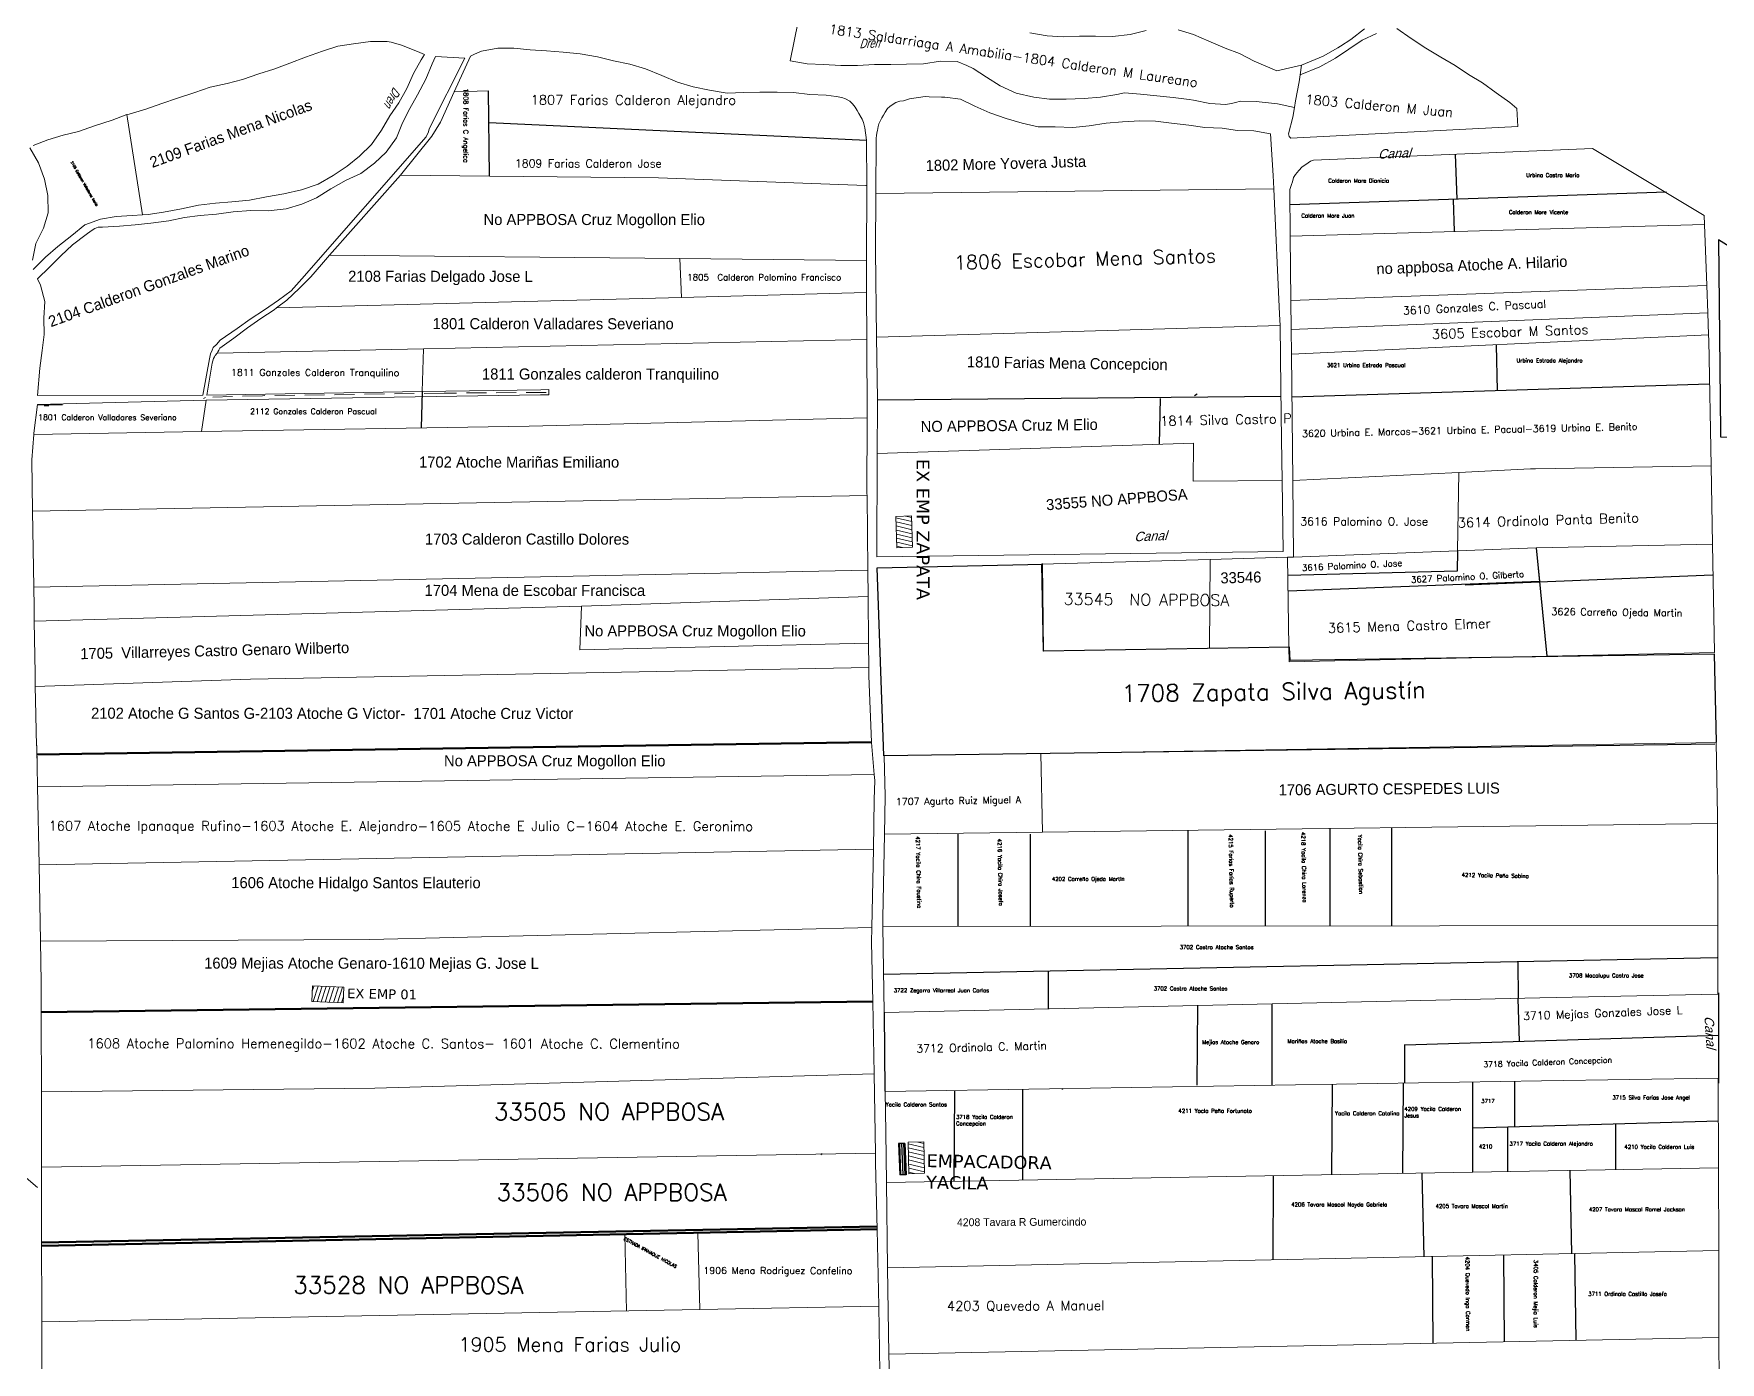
# Model space of a CAD drawing. Header units: metres. Extents: x 278 to 15006, y -2322 to 4522.
# Drawn here: x 12379 to 13454, y -1308 to -462 of the extents above; entities that cross this region are included whole.
import ezdxf

# ---------------------------------------------------------------- set-up
doc = ezdxf.new("R2010")
doc.units = ezdxf.units.M
doc.header["$LTSCALE"] = 25.4
doc.header["$MEASUREMENT"] = 0
doc.linetypes.add('DASHED', pattern=[0.75, 0.5, -0.25])
for name, color, linetype in [('17', 7, 'Continuous'), ('52', 7, 'Continuous'), ('PARCELAS', 3, 'Continuous'), ('TXTPARCEL', 7, 'Continuous')]:
    doc.layers.add(name, color=color, linetype=linetype)
doc.layers.add('cable via', color=32, linetype='Continuous', lineweight=30)
doc.styles.add('L120', font='simplex', dxfattribs={"height": 3})
doc.styles.add('L140', font='simplex', dxfattribs={"height": 3.6})
doc.styles.add('L175', font='simplex', dxfattribs={"height": 4.4})
doc.styles.add('L200', font='simplex', dxfattribs={"height": 5.1})
doc.styles.add('L240', font='simplex', dxfattribs={"height": 6.1})
doc.styles.add('L290', font='simplex', dxfattribs={"height": 7.4})
doc.styles.add('L350', font='simplex', dxfattribs={"height": 8.9})
doc.styles.add('L425', font='simplex', dxfattribs={"height": 10.8})
doc.styles.add('L60', font='simplex', dxfattribs={"height": 1.5})
doc.styles.add('marcia', font='simplex.shx', dxfattribs={"height": 2.5})

msp = doc.modelspace()

# ---------------------------------------------------------------- hatches: boundary and pattern name
at = {"layer": 'cable via', "lineweight": 20}
h = msp.add_hatch(dxfattribs=at)
h.set_pattern_fill('ANSI31', color=0, scale=20, angle=121.5908, style=0)
h.set_pattern_definition([(166.59081, (14345.2382, -1840.2296), (-0.5797596, -2.4318468), [])])
h.paths.add_polyline_path([(12929.3, -789.2), (12939.3, -788.8), (12938.7, -768.8), (12928.7, -769.2)])
h = msp.add_hatch(dxfattribs=at)
h.set_pattern_fill('ANSI31', color=0, scale=20, angle=27.0347, style=0)
h.set_pattern_definition([(72.03468, (11396.5444, -2396.2766), (-2.3781084, 0.7711034), [])])
h.paths.add_polyline_path([(12556.8, -1068.3), (12556.3, -1078.3), (12576.3, -1079.3), (12576.8, -1069.3)])
h = msp.add_hatch(dxfattribs=at)
h.set_pattern_fill('ANSI31', color=0, scale=20, angle=121.5908, style=0)
h.set_pattern_definition([(166.59081, (14352.923, -2239.1755), (-0.5797596, -2.4318468), [])])
h.paths.add_polyline_path([(12937, -1188.1), (12947, -1187.8), (12946.4, -1167.8), (12936.4, -1168.1)])

# ---------------------------------------------------------------- linework, layer by layer
at = {"layer": '17', "color": 0, "linetype": 'DASHED', "lineweight": 13}
msp.add_lwpolyline([(12705.7, -690.1), (12640.7, -690.6), (12524.9, -692.2), (12488.6, -693.4), (12487.3, -694)], dxfattribs=at)
at = {"layer": 'cable via', "color": 0}
for p, q in [((12381.5, -697.9), (12397.4, -697.8)), ((12385.7, -698.5), (12388.7, -698.5)), ((12917.1, -694.9), (13174.2, -692.5)), ((12934.4, -1168.8), (12930.4, -1168.9)), ((12930.4, -1168.9), (12931.2, -1188.9)), ((12931.9, -1188.9), (12931.1, -1168.9)), ((12933.2, -1188.8), (12932.4, -1168.9)), ((12934.5, -1188.8), (12933.7, -1168.8)), ((12934.4, -1168.8), (12935.2, -1188.8)), ((12880.8, -1175.8), (12881.7, -1175.2)), ((12935.2, -1188.8), (12931.2, -1188.9))]:
    msp.add_line(p, q, dxfattribs=at)
at = {"layer": 'cable via', "color": 0, "linetype": 'ByBlock', "lineweight": 60}
for p, q in [((12381.1, -921), (12913.1, -913.1)), ((12383.9, -1085.2), (12914, -1078.4)), ((12916.6, -1221.8), (12384.1, -1231.9)), ((12916.7, -1223.5), (12384.3, -1234))]:
    msp.add_line(p, q, dxfattribs=at)
at = {"layer": 'cable via', "color": 0, "lineweight": 20}
msp.add_line((12355.2, -1174.6), (12381.4, -1197), dxfattribs=at)
for points in [[(12939.3, -788.8), (12929.3, -789.2), (12928.7, -769.2), (12938.7, -768.8)], [(12556.3, -1078.3), (12556.8, -1068.3), (12576.8, -1069.3), (12576.3, -1079.3)], [(12947, -1187.8), (12937, -1188.1), (12936.4, -1168.1), (12946.4, -1167.8)]]:
    msp.add_lwpolyline(points, close=True, dxfattribs=at)
at = {"layer": 'cable via', "color": 0}
for points in [[(12388.5, -698.7), (12388.5, -698.7), (12388.5, -698.5)], [(12397.2, -698), (12397.2, -698), (12397.2, -697.8)]]:
    msp.add_solid(points, dxfattribs=at)
at = {"layer": 'PARCELAS', "color": 0}
for p, q in [((12669.6, -552.3), (12669, -497.9)), ((12669.3, -518), (12910, -529.4)), ((12680.9, -518.5), (12680.9, -518.5)), ((12680.9, -518.5), (12680.9, -518.5)), ((12680.9, -518.5), (12680.9, -518.5)), ((12680.9, -518.5), (12680.9, -518.5)), ((12680.9, -518.5), (12680.9, -518.5)), ((12669.6, -552.3), (12669.6, -552.3)), ((12669.6, -552.3), (12669.6, -552.3)), ((12669.6, -552.3), (12669.6, -552.3)), ((12669.6, -552.3), (12669.6, -552.3)), ((12669.6, -552.3), (12669.6, -552.3)), ((12669.6, -552.3), (12669.6, -552.3)), ((12669.6, -552.3), (12669.6, -552.3)), ((12669.6, -552.3), (12669.6, -552.3)), ((12626.7, -689.6), (12626.1, -712.8)), ((13096.6, -723.1), (13097.3, -693.9)), ((13120.8, -691.2), (13119, -692.3)), ((13286.7, -791.1), (13286.5, -804)), ((13336.9, -789.1), (13343.6, -858.3)), ((13336.9, -789.1), (13339, -810.6)), ((12916.8, -802), (13022.3, -799.7)), ((12921, -921.8), (12916.8, -802)), ((13022.8, -855), (13022.2, -799.2)), ((13286.5, -804), (13178.6, -806.8)), ((13339, -810.6), (13178.7, -816.9)), ((13449.3, -806.7), (13291.5, -812.9)), ((13179.5, -852.6), (13022.8, -855)), ((13180.1, -861.1), (13179.5, -852.6)), ((13450.3, -856.9), (13180.1, -861.1)), ((13450.8, -914.3), (12921.2, -921.8)), ((13453, -1072.9), (13453, -1130.4)), ((12921.2, -1085.2), (12921.7, -1135.6)), ((13120.9, -1080.6), (13120.5, -1131.6)), ((13168.3, -1079.9), (13168.3, -1131.6)), ((13325.2, -1076.6), (13325.9, -1103.7)), ((13252.8, -1105.8), (13252.9, -1130.4)), ((13253.3, -1105.9), (13453.3, -1099.9)), ((12966, -1135.6), (12965.6, -1192.8)), ((13009.4, -1134.4), (13009.3, -1192.2)), ((13034.5, -1134.3), (13035, -1133.9)), ((13206.7, -1131.2), (13206.3, -1188.8)), ((13207, -1137.1), (13206.8, -1137.3)), ((13252, -1130.4), (13251.7, -1188)), ((13296.4, -1187.2), (13296.5, -1129.8)), ((13323.3, -1158.4), (13323.3, -1129.3)), ((13453, -1154.6), (13296.4, -1159.1)), ((13318.6, -1158.5), (13318.6, -1186.7)), ((13387.7, -1185.3), (13387.7, -1156.7)), ((13169.1, -1189.5), (13168.9, -1243)), ((13263.9, -1187.8), (13265.2, -1241)), ((13358.3, -1186.1), (13359.4, -1238.9)), ((13270.5, -1241.2), (13270.9, -1296.2)), ((13316, -1240), (13316.4, -1295)), ((13361.3, -1239.2), (13362.1, -1294.3))]:
    msp.add_line(p, q, dxfattribs=at)
at = {"layer": 'PARCELAS', "color": 2}
for p, q in [((13285.2, -538.3), (13286.3, -566.9)), ((13179.7, -570.3), (13419.9, -562.2)), ((13283.9, -567.4), (13284.6, -587.3)), ((13311.4, -660), (13312, -689)), ((13181.2, -693), (13447.2, -684.7)), ((13450.3, -856.8), (13451.5, -913.1)), ((12913.2, -913.2), (12913.1, -913.1)), ((12968.2, -971.7), (12968.2, -1030.3)), ((13014.2, -971.6), (13014.2, -1030.3)), ((13114.8, -969.6), (13114.8, -1030.1)), ((13164, -969.5), (13164, -1030.3)), ((13205.3, -968.4), (13205.3, -1030.3)), ((13244.5, -967.7), (13244.5, -1030.1)), ((13452.1, -1050.6), (12920.8, -1061.2)), ((13325.1, -1053.2), (13325.3, -1076.3)), ((13025.8, -1059.3), (13025.8, -1083.3))]:
    msp.add_line(p, q, dxfattribs=at)
at = {"layer": 'PARCELAS', "color": 0, "linetype": 'Continuous', "lineweight": 13}
for p, q in [((12916.4, -654.9), (13173.6, -647.4)), ((12916.9, -694.3), (12916.4, -654.9)), ((13173.6, -647.4), (13174.1, -687.1)), ((13174.1, -687.1), (13174.1, -687.1)), ((13174.5, -720.2), (13174.1, -687.1)), ((12916.9, -697.7), (12916.8, -729)), ((12916.9, -694.3), (12916.9, -697.7)), ((12916.9, -694.3), (12916.9, -694.3)), ((13174.9, -746.3), (13174.5, -720.2)), ((12916.8, -729), (13118.3, -722.4)), ((13118.3, -722.4), (13118.1, -746.7)), ((13118.1, -746.7), (13174.9, -746.3)), ((12517.3, -872.9), (12911.4, -865.4)), ((12911.4, -865.4), (12911.5, -870.7)), ((12911.5, -870.7), (12913.1, -913.1)), ((12380, -877.6), (12517.3, -872.9)), ((12380.1, -886.2), (12380, -877.6)), ((12380, -877.6), (12380, -877.6)), ((12380.9, -915.4), (12380.1, -886.2)), ((12914.9, -933.6), (12913.2, -913.2)), ((12381, -915.1), (12381.5, -941.5)), ((12381.1, -921.6), (12381.2, -925.3)), ((12381.5, -941.5), (12914.9, -933.6)), ((12381.5, -941.5), (12381.5, -941.5)), ((12593.4, -1038.9), (12913.3, -1031.2)), ((12913.3, -1031.2), (12913.1, -1040.5)), ((12383.4, -1040), (12593.4, -1038.9)), ((12383.9, -1066.1), (12383.4, -1040)), ((12383.4, -1040), (12383.4, -1040)), ((12913.1, -1040.5), (12914, -1078.6)), ((12383.9, -1089.1), (12383.9, -1066.1)), ((12914, -1078.6), (12914.9, -1124.5)), ((12384, -1135.9), (12383.9, -1089.1)), ((12383.9, -1089.1), (12383.9, -1089.1)), ((12914.9, -1124.5), (12596.4, -1133.5)), ((12596.4, -1133.5), (12384, -1135.9)), ((12384.1, -1184), (12915.6, -1175.1)), ((12915.6, -1175.1), (12915.7, -1181.5)), ((12915.7, -1181.5), (12916.7, -1223.6)), ((12384.1, -1233.9), (12384.1, -1184)), ((12384.1, -1184), (12384.1, -1184)), ((12916.7, -1223.6), (12917.7, -1272.5)), ((12384.2, -1272.6), (12384.1, -1233.9)), ((12755.8, -1226.9), (12756.9, -1275.8)), ((12802.5, -1225.8), (12803.6, -1274.7)), ((12802.5, -1225.8), (12802.5, -1225.8)), ((12803.6, -1274.7), (12802.5, -1225.8)), ((12802.5, -1225.8), (12802.5, -1225.8)), ((12384.2, -1282.6), (12384.2, -1272.6)), ((12803.6, -1274.7), (12384.2, -1282.6)), ((12917.7, -1272.5), (12803.6, -1274.7))]:
    msp.add_line(p, q, dxfattribs=at)
for points in [[(13108.6, -459.1), (13118.4, -462), (13128.2, -466.2), (13138.5, -470.7), (13147.8, -474.1), (13157, -479), (13171.4, -485.2), (13187.3, -481.5), (13186.4, -487.7), (13185.7, -492.1), (13183.5, -504.2), (13182.7, -508.5), (13172, -506.2), (13158.3, -504.8), (13148.2, -504.4), (13145.4, -505.3), (13142.3, -506), (13139, -506.6), (13128.7, -505.9), (13118.3, -503.9), (13115.7, -503.5), (13105.5, -502.1), (13095.1, -501), (13084.6, -500), (13074.4, -499.2), (13069.6, -500.3), (13059.1, -501.9), (13048.7, -502.8), (13037.3, -503.3), (13026.6, -503.2), (13016.6, -501.9), (13005.3, -499.4), (12995.2, -494.8), (12986.5, -489.1), (12978, -483.6), (12973.8, -481.8), (12967.7, -479.1), (12957, -479), (12946.2, -480.6), (12935.5, -480.9), (12925.5, -481.2), (12915, -481.1), (12904.1, -481.7), (12893.6, -481.7), (12882.5, -481.1), (12872.1, -480.7), (12861.2, -478.8), (12874.2, -414.8)], [(13014, -460.9), (13025.1, -462.8), (13035.3, -463.4), (13045.8, -463), (13055.9, -463), (13066.8, -463.2), (13078.1, -462), (13088.2, -459.5)], [(13088.2, -459.5), (13078.1, -462), (13066.8, -463.2), (13055.9, -463), (13045.8, -463), (13035.3, -463.4), (13025.1, -462.8), (13014, -460.9)], [(13227.3, -458.3), (13218.6, -465.2), (13212.1, -469.5), (13210.3, -470.5), (13201, -475.7), (13187.3, -481.5), (13171.4, -485.2), (13157, -479), (13147.8, -474.1), (13138.5, -470.7), (13128.2, -466.2), (13118.4, -462), (13108.6, -459.1)], [(13235.1, -461.3), (13225.8, -465.7), (13217.3, -471.4), (13208.8, -477.1), (13198.9, -482.5), (13186.4, -487.7), (13185.7, -492.1), (13183.5, -504.2), (13182.7, -508.5), (13182.7, -508.5), (13181.7, -514.7), (13178.9, -525.4), (13179.1, -526.2), (13179.3, -526.9), (13179.9, -527.6), (13180.4, -528.1), (13325.1, -520.7), (13324.6, -509.1), (13320.1, -505.3), (13311.3, -499.1), (13302.7, -492.8), (13293.7, -487.4), (13285.2, -481.8), (13276.1, -476.4), (13266.4, -470.8), (13257.1, -464.6), (13248.1, -458.1)], [(12378.6, -532.7), (12388, -529.2), (12397.8, -526.1), (12407.7, -523.8), (12417.7, -520.3), (12429, -516.5), (12438.5, -513), (12438.5, -513), (12448.3, -577), (12441.7, -577.3), (12431.6, -578.1), (12421.6, -579.6), (12411.7, -583.4), (12403.3, -590.1), (12394.5, -597.1), (12386.5, -603.9), (12378.8, -611.8)], [(12378.3, -605.9), (12380.3, -595.2), (12385.2, -585.4), (12388.3, -575.7), (12388, -564.6), (12386, -554.1), (12382, -543.8), (12376.6, -534.3)]]:
    msp.add_lwpolyline(points, dxfattribs=at)
for points in [[(12438.5, -513), (12439.9, -512.8), (12450.5, -509.6), (12460.8, -506), (12470.8, -502.5), (12481.8, -499), (12491.5, -495.6), (12502.4, -493.2), (12512.1, -490.6), (12522.5, -487.1), (12532.2, -484), (12542.3, -480.3), (12552.2, -476.5), (12563.1, -472.7), (12572.9, -469.5), (12582.9, -468), (12593.8, -466.5), (12604.3, -466.4), (12607, -466.9), (12613.5, -468.7), (12623.6, -472.8), (12628.1, -474.8), (12626.1, -478.1), (12621.1, -486.8), (12616.8, -496.5), (12611.9, -505.6), (12606.1, -513.9), (12600.7, -523), (12594.3, -532.1), (12586.8, -539.6), (12578.9, -546), (12570, -551.9), (12560.3, -557.3), (12549.7, -560.9), (12538.5, -563.5), (12527.4, -565.4), (12516.6, -567.6), (12505.3, -568.6), (12494.9, -569.6), (12484.1, -570.8), (12473.3, -573.1), (12461.8, -575.2), (12451.9, -576.8), (12448.3, -577), (12438.5, -513)], [(12910.2, -558.3), (12909.6, -558.2), (12777.3, -553.4), (12669.6, -552.3), (12669, -497.9), (12647, -498.6), (12657.4, -475.7), (12660, -474.5), (12664.5, -472.6), (12675, -470.7), (12685.1, -470.7), (12695.5, -471.7), (12706, -472.3), (12716.5, -473.2), (12727.3, -474.4), (12738.4, -476.2), (12748.7, -478.8), (12759, -481), (12769, -483.9), (12779.5, -488.2), (12789.4, -492.4), (12799.4, -495.4), (12809.9, -497.4), (12821.1, -499.3), (12831.7, -499), (12842, -498.7), (12853, -498.8), (12863.4, -499), (12873.9, -500.2), (12884.2, -500.7), (12890.5, -501.6), (12894.1, -502.1), (12896.6, -502.9), (12899.3, -504.5), (12900.9, -506.1), (12902.7, -508.4), (12904, -510.5), (12905.1, -512.3), (12906.5, -514.8), (12907.1, -516), (12908.1, -518.1), (12908.9, -521.5), (12910, -529.4), (12910.2, -558.3)], [(12653.8, -477), (12635.1, -476.1), (12633, -480.7), (12629, -490.4), (12623.8, -500.5), (12618.8, -509.2), (12614.1, -518.2), (12610.3, -527.9), (12603.7, -536.9), (12596.3, -543.9), (12587.5, -550.5), (12578.2, -554.9), (12568.4, -560.3), (12559.3, -566), (12550, -570.1), (12540, -573.1), (12528.5, -574.4), (12517.4, -574.2), (12506.1, -575.1), (12495.5, -576.5), (12485.1, -577.4), (12475.1, -578.7), (12465.1, -580.8), (12453.8, -582.2), (12443.8, -583.4), (12433.8, -584.2), (12422.8, -584.8), (12420.2, -584.7), (12418.1, -585.6), (12415.6, -587.2), (12412.4, -589.4), (12403.7, -596.1), (12396.4, -603.1), (12389.1, -610.2), (12381.5, -617.7), (12383.4, -621.8), (12386.1, -632.1), (12385.6, -642.8), (12385.8, -653.2), (12384.4, -663.5), (12383, -674.6), (12381.5, -692.1), (12486.9, -691.9), (12491.2, -668.7), (12491.8, -665.6), (12492.9, -663.2), (12493.4, -661.4), (12495.5, -659.5), (12498, -656.9), (12508.8, -649.3), (12517.1, -643.4), (12526.2, -637.4), (12535.1, -631.4), (12543.1, -625.4), (12550, -617.7), (12629.2, -527.3), (12630.7, -524.1), (12631.2, -522.2), (12653.8, -477)], [(12647, -498.6), (12669, -497.9), (12669.6, -552.3), (12612.8, -551.6), (12632.9, -526.8), (12638.3, -517.8), (12647, -498.6)], [(12915.9, -563.3), (13169.5, -560.3), (13169.1, -551.9), (13167.4, -525.3), (13156.9, -523.3), (13146.5, -523.1), (13136.7, -521.6), (13125.7, -521.2), (13115.3, -519.7), (13104.4, -518.4), (13094.2, -517.2), (13084.1, -517), (13073.1, -517.6), (13062.7, -518.6), (13051.8, -520.2), (13041.4, -521.2), (13030.1, -520.9), (13019.3, -520.9), (13009.2, -518.5), (12999, -515.5), (12988.6, -511.9), (12978.9, -507.6), (12969.8, -503.3), (12959.9, -502), (12957.8, -501.9), (12949.8, -501.7), (12947.3, -501.5), (12937.4, -503.1), (12933.5, -504.2), (12931.1, -504.5), (12928.7, -505.3), (12926.3, -506.8), (12924.7, -507.8), (12923.3, -509.1), (12921.8, -511.4), (12920.8, -513.3), (12919.8, -515.1), (12918.6, -517.2), (12917.8, -518.9), (12917.3, -520.6), (12916.9, -523.1), (12916.6, -524.7), (12916.2, -526.6), (12916.1, -527.9), (12916.1, -528.9), (12915.9, -563.3)], [(13180, -590.5), (13444.2, -583), (13444, -577.3), (13372.8, -534.6), (13194.8, -542.1), (13193, -542.8), (13189.9, -544.8), (13187.7, -546.4), (13185.5, -548.7), (13183.4, -551.2), (13182.2, -553.2), (13181.4, -555.8), (13180.8, -557.6), (13179.7, -560.7), (13180, -590.5)], [(12669.6, -552.3), (12777.3, -553.4), (12909.6, -558.2), (12910.2, -558.3), (12910, -606), (12790.9, -604.7), (12567.6, -602.7), (12612.8, -551.6), (12669.6, -552.3)], [(13173.6, -647.4), (12916.4, -654.9), (12915.7, -599.7), (12915.9, -563.3), (13169.5, -560.3), (13173.2, -640.2), (13173.6, -647.4)], [(13444.2, -583), (13180, -590.5), (13180.4, -631.6), (13445.6, -622), (13444.2, -583)], [(12790.9, -604.7), (12792, -629.6), (12533.8, -636.3), (12540.5, -631.3), (12548.2, -623.9), (12555.7, -616.4), (12562.4, -608.5), (12567.6, -602.7), (12790.9, -604.7)], [(12790.9, -604.7), (12792, -629.6), (12910, -626.5), (12910, -612), (12910, -606), (12790.9, -604.7)], [(13445.6, -622), (13180.4, -631.6), (13180.6, -650), (13446.2, -639.5), (13445.6, -622)], [(12627.5, -662.4), (12910.2, -656.5), (12910, -626.5), (12792, -629.6), (12533.8, -636.3), (12532.4, -637.4), (12523.9, -643), (12515.4, -648.9), (12506.7, -655.5), (12497.7, -662), (12497, -663.2), (12496.4, -664.3), (12496, -665.1), (12627.5, -662.4)], [(13446.2, -639.5), (13180.6, -650), (13180.8, -665.7), (13446.7, -653.5), (13446.2, -639.5)], [(13446.7, -653.5), (13180.8, -665.7), (13181.6, -746.2), (13287.5, -741.1), (13333.3, -738.9), (13336.3, -738.8), (13448.3, -737), (13446.9, -657.1), (13446.7, -653.5)], [(12627.5, -662.4), (12910.2, -656.5), (12910.4, -705.8), (12910.4, -706.4), (12694.9, -711.6), (12486.1, -715.1), (12489, -695.1), (12702.2, -691.7), (12707.5, -691.6), (12707.5, -688.3), (12702.4, -688.4), (12626.7, -689.6), (12627.5, -662.4)], [(12489.5, -691.8), (12626.7, -689.6), (12627.5, -662.4), (12496, -665.1), (12494.7, -666.6), (12494.2, -667.4), (12493.7, -668.4), (12492.9, -671.5), (12489.5, -691.8)], [(12486.1, -715.1), (12379.2, -716.9), (12379.2, -716), (12381.4, -697.9), (12489, -695.1), (12486.1, -715.1)], [(12379.2, -716.9), (12486.1, -715.1), (12694.9, -711.6), (12910.4, -706.4), (12910.1, -754.5), (12910.3, -755.8), (12378.3, -765.8), (12377.8, -733.1), (12379.2, -716.9)], [(12916.8, -729), (12916.5, -795), (13175.5, -791.5), (13174.9, -746.3), (13118.1, -746.7), (13118.3, -722.4)], [(13287.5, -741.1), (13286.7, -791.1), (13182.1, -795.2), (13181.6, -746.2), (13287.5, -741.1)], [(13336.9, -789.1), (13449.2, -786.9), (13448.3, -737), (13336.3, -738.8), (13333.3, -738.9), (13287.5, -741.1), (13286.7, -791.1), (13336.9, -789.1)], [(12910.3, -755.8), (12378.3, -765.8), (12379.1, -814.3), (12691.8, -807.9), (12910.8, -803.4), (12910.3, -755.8)], [(13179.2, -852.2), (13178.4, -795.2), (13129, -796.7), (13128.6, -853.1), (13179.2, -852.2)], [(13179.2, -852.2), (13178.4, -795.2), (13182.1, -795.2), (13286.7, -791.1), (13336.9, -789.1), (13449.2, -786.9), (13450.5, -856), (13179.4, -861.9), (13179.2, -852.2)], [(12910.8, -803.4), (12691.8, -807.9), (12379.1, -814.3), (12379.3, -826.7), (12379.4, -835.9), (12728.2, -826.4), (12911, -820.2), (12910.8, -803.4)], [(13128.6, -853.1), (13073.7, -854.2), (13022.5, -855.1), (13021.4, -799.5), (13129, -796.7)], [(12911.3, -850), (12727.2, -854.2), (12728.2, -826.4), (12379.4, -835.9), (12379.9, -869.3), (12380, -877.6), (12517.3, -872.9), (12911.4, -865.4), (12911.3, -850)], [(12911, -820.2), (12728.2, -826.4), (12727.2, -854.2), (12911.3, -850), (12911, -820.2)], [(13452.4, -965), (13022.1, -970.5), (13021.1, -920.2), (13451.5, -913.2), (13452.4, -959.8), (13452.4, -965)], [(12921.4, -971.8), (12921.9, -947.4), (12921.1, -921.8), (13021.1, -920.2), (13022.1, -970.5)], [(12381.5, -941.5), (12914.9, -933.6), (12915.2, -937.5), (12914.9, -949.6), (12914.3, -981.3), (12382.5, -991.2), (12381.5, -941.5)], [(12921.4, -971.8), (13022.1, -970.5), (13452.4, -965), (13452.6, -1030), (12920.3, -1030.5), (12920.3, -1025), (12921.4, -971.8)], [(12382.5, -991.2), (12914.3, -981.3), (12913.3, -1031.2), (12593.4, -1038.9), (12383.4, -1040), (12382.5, -991.2)], [(13026.3, -1083), (13339.2, -1076.1), (13452.7, -1073.7), (13452.6, -1030), (12920.3, -1030.5), (12921.1, -1085.3), (13026.3, -1083)], [(12384, -1135.9), (12596.4, -1133.5), (12914.9, -1124.5), (12915.6, -1175.1), (12384.1, -1184), (12384, -1135.9)], [(13340.2, -1129), (13452.9, -1127.2), (13453, -1184.4), (12922.6, -1193.7), (12922.2, -1161.7), (12921.8, -1135.7), (13026.6, -1134.1), (13340.2, -1129)], [(12923.4, -1248.1), (13453.2, -1237.1), (13453, -1184.4), (12922.6, -1193.7), (12923.4, -1248.1)], [(12924.2, -1303.1), (13453.3, -1292.5), (13453.2, -1237.1), (12923.4, -1248.1), (12924.2, -1303.1)], [(12803.6, -1274.7), (12917.7, -1272.5), (12918.5, -1314.6), (12918.6, -1318.7), (12701.3, -1322.2), (12541.7, -1324.8), (12384.2, -1327.4), (12384.2, -1282.6), (12803.6, -1274.7)], [(12925.9, -1366.4), (13125.9, -1359.8), (13453.9, -1349.9), (13453.4, -1321.8), (13453.3, -1292.5), (12924.2, -1303.1), (12925.9, -1366.4)]]:
    msp.add_lwpolyline(points, close=True, dxfattribs=at)
at = {"layer": 'PARCELAS', "color": 0, "linetype": 'Continuous', "lineweight": 30}
msp.add_lwpolyline([(13454.4, -718.5), (13630.1, -721.5), (13629.3, -720.8), (13622.1, -712.8), (13614.4, -705.2), (13606.6, -697.5), (13599.1, -689.9), (13592.1, -682.8), (13583.1, -676.4), (13514.1, -630.9), (13453.1, -592.8), (13454.4, -715.4), (13454.4, -718.5)], close=True, dxfattribs=at)

# ---------------------------------------------------------------- texts
at = {"layer": '52', "color": 0, "lineweight": 13, "oblique": 20, "width": 0.75}
for rotation, p in [(2.3629, (12905.4, -470.8)), (241.1629, (12608.5, -495))]:
    msp.add_text('Dren', height=5.95, rotation=rotation, dxfattribs=at).set_placement(p)
at = {"layer": '52', "color": 0, "lineweight": 13, "oblique": 20}
for rotation, p in [(2.3629, (13236, -541.2)), (2.3629, (13080.6, -785.1)), (273.9629, (13444, -1087.6))]:
    msp.add_text('Canal', height=5.95, rotation=rotation, dxfattribs=at).set_placement(p)
at = {"layer": 'cable via', "color": 0, "lineweight": 20, "char_height": 8.192, "width": 629.187, "attachment_point": 1}
for s, insert, rotation in [('{\\fVerdana|b0|i0|c0|p34;EX EMP ZAPATA}', (12950, -732.5), 270.0912), ('{\\fVerdana|b0|i0|c0|p34;EMPACADORA\\PYACILA}', (12948.3, -1175.7), 358.9476)]:
    msp.add_mtext(s, dxfattribs=dict(at, insert=insert, rotation=rotation))
at = {"layer": 'cable via', "color": 0, "lineweight": 20, "insert": (12578.9, -1070.1), "char_height": 6.1, "width": 629.187, "attachment_point": 1, "rotation": 358.9476, "style": 'L240'}
msp.add_mtext('{\\fVerdana|b0|i0|c0|p34;EX EMP 01}', dxfattribs=at)
at = {"layer": 'PARCELAS', "color": 0, "style": 'L240'}
msp.add_text('1814 Silva Castro P', height=6.1, rotation=1.1754, dxfattribs=at).set_placement((13097.2, -711.4))
at = {"layer": 'PARCELAS', "color": 2, "char_height": 2.5, "attachment_point": 1, "style": 'marcia'}
for s, width, insert in [('Calderon More Dionicio', 81.072, (13204.3, -553.9)), ('Urbina Castro Mario', 68.759, (13330.5, -550.4)), ('Calderon More Juan', 74.792, (13187.2, -576.2)), ('Calderon More Vicente', 88.722, (13319.4, -574)), ('3621 Urbina Estrada Pascual', 113.644, (13203.4, -671.5)), ('Urbina Estrada Alejandro', 91.197, (13324.3, -668.5)), ('4202 Carreño Ojeda Martín', 59.709, (13028.1, -999)), ('3702 Castro Atoche Santos', 297.558, (13109.6, -1042.5)), ('3708 Macalupu Castro Jose ', 108.02, (13357.7, -1060.5)), ('3722 Zegarra Villarreal Juan Carlos', 83.785, (12927.3, -1070)), ('3702 Castro Atoche Santos', 297.558, (13093, -1068.8))]:
    msp.add_mtext_dynamic_manual_height_columns(s, width=width, gutter_width=12.5, heights=[0], dxfattribs=dict(at, insert=insert))
for s, insert, rotation in [('4217 Yacila Chira Faustina', (12943.9, -973), 271.2381), ('4216 Yacila Chira Josefa', (12996, -974.6), 271.2381), ('4215 Farias Farias Ruperto', (13143.3, -971.7), 271.2381), ('4218 Yacila Chira Lorenza', (13189.6, -970.3), 271.2381), (' Yacila Chira Sebastian', (13225.7, -970.3), 271.2381), ('4212 Yacila Peña Sabino', (13289.4, -996.4), 358.9849)]:
    msp.add_mtext_dynamic_manual_height_columns(s, width=64.612, gutter_width=12.5, heights=[0], dxfattribs=dict(at, insert=insert, rotation=rotation))
at = {"layer": 'PARCELAS', "color": 0, "char_height": 2.5, "attachment_point": 1, "style": 'marcia'}
for s, width, heights, insert in [('Mejias Atoche Genaro', 47.276, [0], (13123.8, -1103)), ('Mariñas Atoche Basilio', 69.49, [0], (13178.3, -1102.4)), ('3715 Silva Farias Jose Angel', 77.618, [0], (13385.4, -1138.3)), ('Yacila Calderon Santos', 42.844, [0], (12922.2, -1142.8)), ('4211 Yacla Peña Fortunato', 93.918, [0], (13108.8, -1146.8)), ('Yacila Calderon Catalino', 39.618, [0], (13208.6, -1148.4)), ('4209 Yacila Calderon Jesus', 43.135, [0], (13252.8, -1145.6)), ('3717', 14.378, [0], (13301.8, -1140.5)), ('3718 Yacila Calderon Concepcion', 46.103, [0], (12967, -1150.7)), ('4210', 15.853, [0], (13300.3, -1169.5)), ('3717 Yacila Calderon Alejandro', 65.802, [0], (13319.8, -1167.7)), ('4210 Yacila Calderon Luis', 62.882, [0], (13393.1, -1169.8)), ('4206 Tavara Moscol Nayda Gabriela', 88.381, [0], (13180.7, -1206.5)), ('4205 Tavara Moscol Martin ', 78.47, [0], (13272.7, -1207.5)), ('4207 Tavara Moscol Romel Jackson', 82.581, [0], (13370.4, -1209.6)), ('3711 Ordinola Castillo Josefa', 90.013, [2.5], (13370, -1263.5))]:
    msp.add_mtext_dynamic_manual_height_columns(s, width=width, gutter_width=12.5, heights=heights, dxfattribs=dict(at, insert=insert))
for s, width, insert, rotation in [('4204 Quevedo Inga Carmen ', 75.488, (13294.3, -1241), 270.5411), ('3405 Calderon Mejia Luis', 55.185, (13337.9, -1243), 270)]:
    msp.add_mtext_dynamic_manual_height_columns(s, width=width, gutter_width=12.5, heights=[0], dxfattribs=dict(at, insert=insert, rotation=rotation))
at = {"layer": 'TXTPARCEL', "color": 0, "lineweight": 13}
for s, height, rotation, style, p in [('1813 Saldarriaga A Amabilia-1804 Calderon M Laureano', 6.1, 351.6892, 'L240', (12885.7, -461.4)), ('1808 Farias C Angelica', 3, 269.9629, 'L120', (12653.1, -496.2)), ('1807 Farias Calderon Alejandro', 6.1, 359.9629, 'L240', (12695.8, -506.7)), ('1803 Calderon M Juan', 6.1, 354.8516, 'L240', (13189.5, -506.2)), ('2105 Calderon Valladares Mario', 1.5, 299.9629, 'L60', (12402.6, -543.4)), ('1809 Farias Calderon Jose', 5.1, 359.9629, 'L200', (12685.8, -546.7)), ('1806 Escobar Mena Santos', 8.9, 1.5342, 'L350', (12965.8, -611.8)), ('1805  Calderon Palomino Francisco', 4, 359.9629, 'L175', (12795.7, -618.7)), ('3610 Gonzales C. Pascual', 5.1, 2.8454, 'L200', (13252, -640.6)), ('3605 Escobar M Santos', 6.1, 1.7966, 'L240', (13270.4, -656.1)), ('1811 Gonzales Calderon Tranquilino', 4.4, 359.9629, 'L175', (12504.8, -679.6)), ('1801 Calderon Valladares Severiano', 3.6, 359.9629, 'L140', (12381.9, -707.8)), ('2112 Gonzales Calderon Pascual', 3.6, 359.9629, 'L140', (12517, -704)), ('3620 Urbina E. Marcos-3621 Urbina E. Pacual-3619 Urbina E. Benito', 4.4, 1.2258, 'L175', (13187.6, -718.6)), ('3616 Palomino O. Jose', 5.1, 359.9652, 'L200', (13186.4, -774.9)), ('3614 Ordinola Panta Benito', 6.1, 1.6743, 'L240', (13286.9, -776.3)), ('3616 Palomino O. Jose', 4, 2.899, 'L200', (13187.6, -804)), ('3627 Palomino O. Gilberto', 4, 2.899, 'L200', (13257.1, -811.5)), ('33545  NO APPBOSA', 7.4, 359.5659, 'L290', (13035.6, -825.5)), ('3626 Carreño Ojeda Martin', 4.5, 359.3573, 'L240', (13346.5, -832)), ('3615 Mena Castro Elmer', 6.1, 1.6981, 'L240', (13204.1, -843.4)), ('1708 Zapata Silva Agustín', 10.8, 0.7095, 'L425', (13072.6, -887.4)), ('1707 Agurto Ruiz Miguel A', 4.4, 0.9765, 'L175', (12928.7, -953.2)), ('1607 Atoche Ipanaque Rufino-1603 Atoche E. Alejandro-1605 Atoche E Julio C-1604 Atoche E. Geronimo', 6.1, 359.9629, 'L240', (12388.5, -969.4)), ('3710 Mejías Gonzales Jose L', 5.1, 2.2058, 'L200', (13328.6, -1090.2)), ('1608 Atoche Palomino Hemenegildo-1602 Atoche C. Santos- 1601 Atoche C. Clementino', 6.1, 359.9629, 'L240', (12413.2, -1108.1)), ('3712 Ordinola C. Martin', 5.1, 1.4409, 'L200', (12941.7, -1111)), ('3718 Yacila Calderon Concepcion', 3.6, 2.0639, 'L140', (13303.2, -1120.3)), ('33505 NO APPBOSA', 10.8, 359.9629, 'L425', (12672.4, -1153.9)), ('33506 NO APPBOSA', 10.8, 359.9629, 'L425', (12674.1, -1205.3)), ('ESTRADA IPANAQUE NICOLAS', 2, 331.4486, 'L175', (12755, -1230.2)), ('33528 NO APPBOSA', 10.8, 359.9629, 'L425', (12544.5, -1264.5)), ('1906 Mena Rodriguez Confelino', 4.4, 359.9629, 'L175', (12805.9, -1252)), ('4203 Quevedo A Manuel', 6.1, 0.2317, 'L240', (12961.2, -1275.5)), ('1905 Mena Farias Julio', 8.9, 359.9629, 'L350', (12649.9, -1301.4))]:
    msp.add_text(s, height=height, rotation=rotation, dxfattribs=dict(at, style=style)).set_placement(p)
for s, height, rotation, p in [('2109 Farias Mena Nicolas', 7.026, 19.9629, (12454.6, -547.1)), ('1802 More Yovera Justa', 7.026, 1.5425, (12947.7, -549.1)), ('No APPBOSA Cruz Mogollon Elio', 7.034, 359.9629, (12665.8, -583.4)), ('2104 Calderon Gonzales Marino', 7.026, 19.9629, (12390, -648.6)), ('2108 Farias Delgado Jose L', 7.034, 359.9629, (12579.5, -619.6)), ('no appbosa Atoche A. Hilario', 7.034, 2.2749, (13235.1, -614.9)), ('1801 Calderon Valladares Severiano', 7.034, 359.9629, (12633.3, -649.8)), ('1811 Gonzales calderon Tranquilino', 7.034, 359.9629, (12664.8, -681.9)), ('1810 Farias Mena Concepcion', 7.026, 359.1629, (12973.9, -674.1)), ('NO APPBOSA Cruz M Elio', 7.034, 0.6854, (12944.5, -715.4)), ('1702 Atoche Mariñas Emiliano', 7.034, 359.9629, (12624.7, -738)), ('33555 NO APPBOSA', 7.026, 4.3629, (13024.7, -765.3)), ('1703 Calderon Castillo Dolores', 7.034, 359.9629, (12628.4, -787.1)), ('33546', 7.03, 1.3629, (13135.6, -811.9)), ('1704 Mena de Escobar Francisca', 7.034, 359.9629, (12628.2, -819.8)), ('No APPBOSA Cruz Mogollon Elio', 7.034, 359.9629, (12730.1, -845.6)), ('1705  Villarreyes Castro Genaro Wilberto', 7.034, 1.3254, (12408.8, -860.2)), ('2102 Atoche G Santos G-2103 Atoche G Victor-  1701 Atoche Cruz Victor', 7.034, 359.9629, (12415.6, -898.1)), ('No APPBOSA Cruz Mogollon Elio', 7.034, 359.9629, (12640.6, -928.4)), ('1706 AGURTO CESPEDES LUIS', 7.026, 0.4911, (13172.7, -947)), ('1606 Atoche Hidalgo Santos Elauterio', 7.034, 359.9629, (12505, -1006.1)), ('1609 Mejias Atoche Genaro-1610 Mejias G. Jose L', 7.034, 359.9629, (12487.7, -1057.4)), ('4208 Tavara R Gumercindo', 5, 0.3153, (12967.6, -1221.6))]:
    msp.add_text(s, height=height, rotation=rotation, dxfattribs=at).set_placement(p)

doc.saveas('drawing.dxf')
